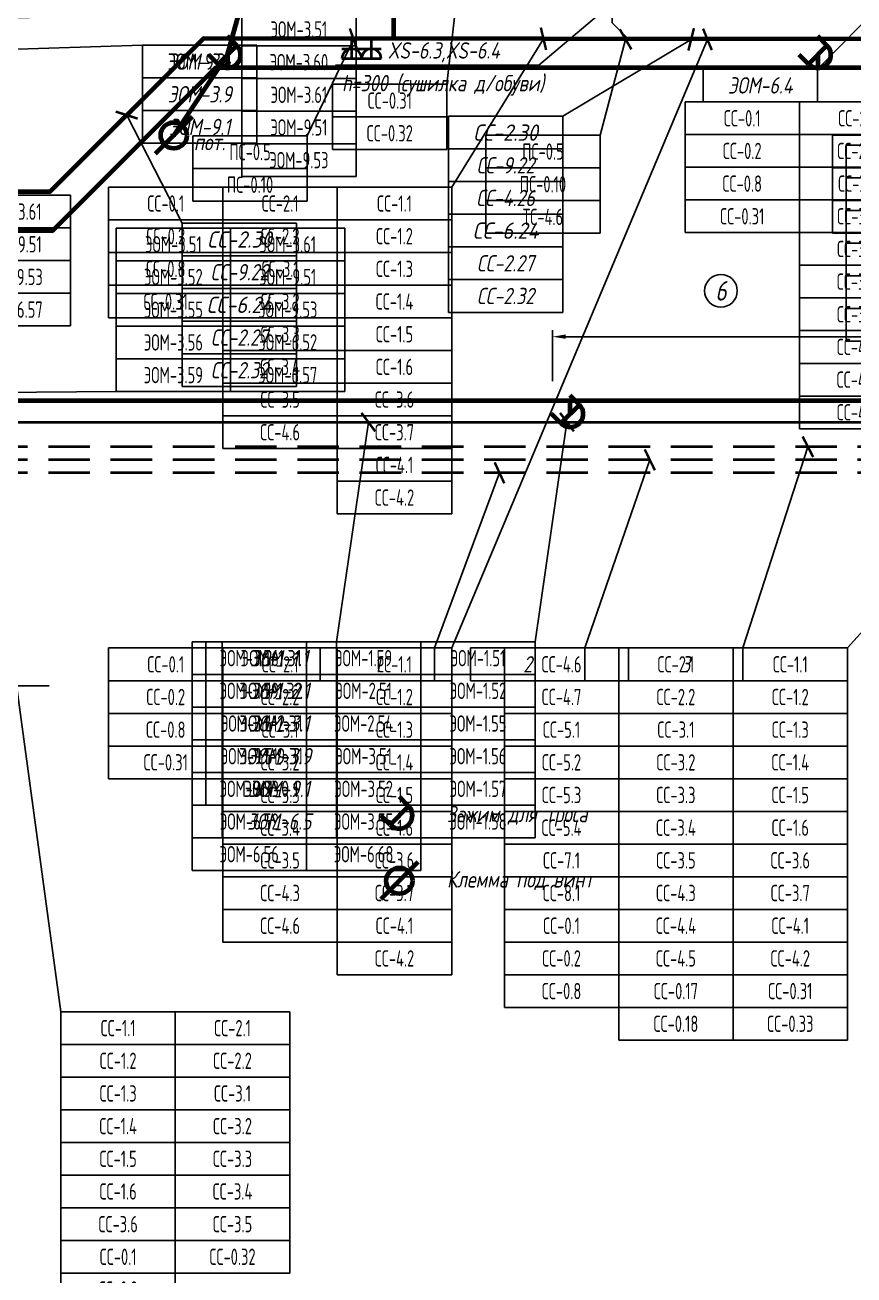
# Model space of a CAD drawing. Header units: millimetres. Extents: x -14566 to 16488, y -7315 to 17206.
# Drawn here: x 8930 to 11466, y 6255 to 10080 of the extents above; entities that cross this region are included whole.
import ezdxf
from ezdxf.enums import TextEntityAlignment as Align

# ---------------------------------------------------------------- set-up
doc = ezdxf.new("R2010")
doc.units = ezdxf.units.MM
doc.linetypes.add('DASHED', pattern=[19.05, 12.7, -6.35])
for name, color, linetype in [('01 Экспликация', 7, 'Continuous'), ('02 Розетки', 7, 'Continuous'), ('03 Стационарное ЭО', 7, 'Continuous'), ('04 Освещение', 7, 'Continuous'), ('05 Слаботочка', 7, 'Continuous'), ('06 Авт-ка климата', 7, 'Continuous'), ('08 Пож. и техн. сигн.', 7, 'Continuous'), ('09 ДСУП', 7, 'Continuous'), ('12 Трассы и коробки 220', 7, 'Continuous'), ('13 Трассы и коробки слаботочки', 7, 'Continuous'), ('14 Лотки', 7, 'Continuous')]:
    doc.layers.add(name, color=color, linetype=linetype)
doc.styles.add('GOST typeA', font='')
doc.styles.get("Standard").update_dxf_attribs({"font": 'arial.ttf'})
doc.styles.add('ГОСТ-ISOCPEUR', font='isocpeui.ttf', dxfattribs={"width": 0.8})
doc.styles.get('GOST typeA').set_extended_font_data('GOST type A')
doc.linetypes.add('220V_LINE', pattern='A,0.2,-0.05,["~220V",Standard,S=0.1,R=0,X=0,Y=-0.05],-0.4,0.1', length=0.75)
doc.dimstyles.new('ISO-25', dxfattribs={"dimtxt": 2.5, "dimasz": 2.5, "dimexe": 1.25, "dimexo": 0.625, "dimtad": 1, "dimtxsty": 'Standard', "dimcen": 2.5, "dimadec": 0, "dimazin": 0, "dimtfac": 1, "dimtmove": 0, "dimatfit": 3, "dimfxl": 1, "dimarcsym": 0})

# ---------------------------------------------------------------- blocks, each defined once
blk = doc.blocks.new('розетка скрытая трехполюсная')
at = {"color": 0, "lineweight": -2}
for p, q in [((0, 0), (0, 3)), ((-1.5, 1.5), (1.5, 1.5)), ((-1.5, 0), (1.5, 0))]:
    blk.add_line(p, q, dxfattribs=at)
blk.add_arc((0, 0), 1.5, 0, 180, dxfattribs=at)
blk = doc.blocks.new('*T113')
at = {"layer": '02 Розетки', "color": 0, "lineweight": -2}
for p, q in [((0, 0), (350, 0)), ((0, 0), (0, -600)), ((350, 0), (350, -600)), ((0, -100), (350, -100)), ((0, -200), (350, -200)), ((0, -300), (350, -300)), ((0, -400), (350, -400)), ((0, -500), (350, -500)), ((0, -600), (350, -600))]:
    blk.add_line(p, q, dxfattribs=at)
at = {"layer": '02 Розетки', "color": 0, "char_height": 50, "width": 330, "attachment_point": 5, "style": 'ГОСТ-ISOCPEUR'}
for s, insert in [('{ЭОМ-1.1}', (175, -50)), ('ЭОМ-2.1', (175, -150)), ('{ЭОМ-3.1}', (175, -250)), ('{ЭОМ-3.9}', (175, -350)), ('{ЭОМ-9.1}', (175, -450)), ('{ЭОМ-6.5}', (175, -550))]:
    blk.add_mtext(s, dxfattribs=dict(at, insert=insert))
blk = doc.blocks.new('*T122')
at = {"layer": '02 Розетки', "color": 0, "lineweight": -2}
for p, q in [((0, 0), (350, 0)), ((0, 0), (0, -300)), ((350, 0), (350, -300)), ((0, -100), (350, -100)), ((0, -200), (350, -200)), ((0, -300), (350, -300))]:
    blk.add_line(p, q, dxfattribs=at)
at = {"layer": '02 Розетки', "color": 0, "char_height": 50, "width": 330, "attachment_point": 5, "style": 'ГОСТ-ISOCPEUR'}
for s, insert in [('{ЭОМ-3.4}', (175, -50)), ('{ЭОМ-3.9}', (175, -150)), ('{ЭОМ-9.1}', (175, -250))]:
    blk.add_mtext(s, dxfattribs=dict(at, insert=insert))
blk = doc.blocks.new('*T130')
at = {"layer": '02 Розетки', "color": 0, "lineweight": -2}
for p, q in [((0, 0), (350, 0)), ((0, 0), (0, -100)), ((350, 0), (350, -100)), ((0, -100), (350, -100))]:
    blk.add_line(p, q, dxfattribs=at)
at = {"layer": '02 Розетки', "color": 0, "insert": (175, -50), "char_height": 50, "width": 330, "attachment_point": 5, "style": 'ГОСТ-ISOCPEUR'}
blk.add_mtext('{ЭОМ-6.4}', dxfattribs=at)
blk = doc.blocks.new('*T166')
at = {"layer": '03 Стационарное ЭО', "color": 0, "lineweight": -2}
for p, q in [((0, 0), (350, 0)), ((0, 0), (0, -100)), ((350, 0), (350, -100)), ((0, -100), (350, -100))]:
    blk.add_line(p, q, dxfattribs=at)
at = {"layer": '03 Стационарное ЭО', "color": 0, "insert": (175, -50), "char_height": 50, "width": 330, "attachment_point": 5, "style": 'GOST typeA'}
blk.add_mtext('{\\W0.9;ЭОМ-9.31}', dxfattribs=at)
blk = doc.blocks.new('*T176')
at = {"layer": '03 Стационарное ЭО', "color": 0, "lineweight": -2}
for p, q in [((0, 0), (400, 0)), ((0, 0), (0, -500)), ((400, 0), (400, -500)), ((0, -100), (400, -100)), ((0, -200), (400, -200)), ((0, -300), (400, -300)), ((0, -400), (400, -400)), ((0, -500), (400, -500))]:
    blk.add_line(p, q, dxfattribs=at)
at = {"layer": '03 Стационарное ЭО', "color": 0, "char_height": 50, "width": 380, "attachment_point": 5, "style": 'GOST typeA'}
for s, insert in [('{\\W0.9;ЭОМ-1.31}', (200, -50)), ('{\\W0.9;ЭОМ-1.32}', (200, -150)), ('{\\W0.9;ЭОМ-2.31}', (200, -250)), ('{\\W0.9;ЭОМ-9.31}', (200, -350)), ('{\\W0.9;ЭОМ-0.1}', (200, -450))]:
    blk.add_mtext(s, dxfattribs=dict(at, insert=insert))
blk = doc.blocks.new('*T181')
at = {"layer": '04 Освещение', "color": 0, "lineweight": -2}
for p, q in [((0, 0), (350, 0)), ((0, 0), (0, -600)), ((350, 0), (350, -600)), ((0, -100), (350, -100)), ((0, -200), (350, -200)), ((0, -300), (350, -300)), ((0, -400), (350, -400)), ((0, -500), (350, -500)), ((0, -600), (350, -600))]:
    blk.add_line(p, q, dxfattribs=at)
at = {"layer": '04 Освещение', "color": 0, "char_height": 50, "width": 330, "attachment_point": 5, "style": 'GOST typeA'}
for s, insert in [('{\\W0.8;ЭОМ-1.51}', (175, -50)), ('{\\W0.8;ЭОМ-1.52}', (175, -150)), ('{\\W0.8;ЭОМ-1.55}', (175, -250)), ('{\\W0.8;ЭОМ-1.56}', (175, -350)), ('{\\W0.8;ЭОМ-1.57}', (175, -450)), ('{\\W0.8;ЭОМ-1.58}', (175, -550))]:
    blk.add_mtext(s, dxfattribs=dict(at, insert=insert))
blk = doc.blocks.new('*T190')
at = {"layer": '04 Освещение', "color": 0, "lineweight": -2}
for p, q in [((0, 0), (350, 0)), ((0, 0), (0, -500)), ((350, 0), (350, -500)), ((0, -100), (350, -100)), ((0, -200), (350, -200)), ((0, -300), (350, -300)), ((0, -400), (350, -400)), ((0, -500), (350, -500))]:
    blk.add_line(p, q, dxfattribs=at)
at = {"layer": '04 Освещение', "color": 0, "char_height": 50, "width": 330, "attachment_point": 5, "style": 'GOST typeA'}
for s, insert in [('{\\W0.8;ЭОМ-3.51}', (175, -50)), ('{\\W0.8;ЭОМ-3.60}', (175, -150)), ('{\\W0.8;ЭОМ-3.61}', (175, -250)), ('{\\W0.8;ЭОМ-9.51}', (175, -350)), ('{\\W0.8;ЭОМ-9.53}', (175, -450))]:
    blk.add_mtext(s, dxfattribs=dict(at, insert=insert))
blk = doc.blocks.new('*T218')
at = {"layer": '04 Освещение', "color": 0, "lineweight": -2}
for p, q in [((0, 0), (350, 0)), ((0, 0), (0, -700)), ((350, 0), (350, -700)), ((0, -100), (350, -100)), ((0, -200), (350, -200)), ((0, -300), (350, -300)), ((0, -400), (350, -400)), ((0, -500), (350, -500)), ((0, -600), (350, -600)), ((0, -700), (350, -700))]:
    blk.add_line(p, q, dxfattribs=at)
at = {"layer": '04 Освещение', "color": 0, "char_height": 50, "width": 330, "attachment_point": 5, "style": 'GOST typeA'}
for s, insert in [('{\\W0.8;ЭОМ-1.59}', (175, -50)), ('{\\W0.8;ЭОМ-2.51}', (175, -150)), ('{\\W0.8;ЭОМ-2.54}', (175, -250)), ('{\\W0.8;ЭОМ-3.51}', (175, -350)), ('{\\W0.8;ЭОМ-3.52}', (175, -450)), ('{\\W0.8;ЭОМ-3.55}', (175, -550)), ('{\\W0.8;ЭОМ-6.68}', (175, -650))]:
    blk.add_mtext(s, dxfattribs=dict(at, insert=insert))
blk = doc.blocks.new('*T220')
at = {"layer": '04 Освещение', "color": 0, "lineweight": -2}
for p, q in [((0, 0), (350, 0)), ((0, 0), (0, -500)), ((350, 0), (350, -500)), ((0, -100), (350, -100)), ((0, -200), (350, -200)), ((0, -300), (350, -300)), ((0, -400), (350, -400)), ((0, -500), (350, -500))]:
    blk.add_line(p, q, dxfattribs=at)
at = {"layer": '04 Освещение', "color": 0, "char_height": 50, "width": 330, "attachment_point": 5, "style": 'GOST typeA'}
for s, insert in [('{\\W0.8;ЭОМ-3.51}', (175, -50)), ('{\\W0.8;ЭОМ-3.52}', (175, -150)), ('{\\W0.8;ЭОМ-3.55}', (175, -250)), ('{\\W0.8;ЭОМ-3.56}', (175, -350)), ('{\\W0.8;ЭОМ-3.59}', (175, -450))]:
    blk.add_mtext(s, dxfattribs=dict(at, insert=insert))
blk = doc.blocks.new('*T226')
at = {"layer": '04 Освещение', "color": 0, "lineweight": -2}
for p, q in [((0, 0), (350, 0)), ((0, 0), (0, -700)), ((350, 0), (350, -700)), ((0, -100), (350, -100)), ((0, -200), (350, -200)), ((0, -300), (350, -300)), ((0, -400), (350, -400)), ((0, -500), (350, -500)), ((0, -600), (350, -600)), ((0, -700), (350, -700))]:
    blk.add_line(p, q, dxfattribs=at)
at = {"layer": '04 Освещение', "color": 0, "char_height": 50, "width": 330, "attachment_point": 5, "style": 'GOST typeA'}
for s, insert in [('{\\W0.8;ЭОМ-3.56}', (175, -50)), ('{\\W0.8;ЭОМ-3.59}', (175, -150)), ('{\\W0.8;ЭОМ-3.61}', (175, -250)), ('{\\W0.8;ЭОМ-9.51}', (175, -350)), ('{\\W0.8;ЭОМ-9.53}', (175, -450)), ('{\\W0.8;ЭОМ-6.52}', (175, -550)), ('{\\W0.8;ЭОМ-6.56}', (175, -650))]:
    blk.add_mtext(s, dxfattribs=dict(at, insert=insert))
blk = doc.blocks.new('*T241')
at = {"layer": '04 Освещение', "color": 0, "lineweight": -2}
for p, q in [((0, 0), (350, 0)), ((0, 0), (0, -400)), ((350, 0), (350, -400)), ((0, -100), (350, -100)), ((0, -200), (350, -200)), ((0, -300), (350, -300)), ((0, -400), (350, -400))]:
    blk.add_line(p, q, dxfattribs=at)
at = {"layer": '04 Освещение', "color": 0, "char_height": 50, "width": 330, "attachment_point": 5, "style": 'GOST typeA'}
for s, insert in [('{\\W0.8;ЭОМ-3.61}', (175, -50)), ('{\\W0.8;ЭОМ-9.51}', (175, -150)), ('{\\W0.8;ЭОМ-9.53}', (175, -250)), ('{\\W0.8;ЭОМ-6.57}', (175, -350))]:
    blk.add_mtext(s, dxfattribs=dict(at, insert=insert))
blk = doc.blocks.new('*T242')
at = {"layer": '04 Освещение', "color": 0, "lineweight": -2}
for p, q in [((0, 0), (350, 0)), ((0, 0), (0, -500)), ((350, 0), (350, -500)), ((0, -100), (350, -100)), ((0, -200), (350, -200)), ((0, -300), (350, -300)), ((0, -400), (350, -400)), ((0, -500), (350, -500))]:
    blk.add_line(p, q, dxfattribs=at)
at = {"layer": '04 Освещение', "color": 0, "char_height": 50, "width": 330, "attachment_point": 5, "style": 'GOST typeA'}
for s, insert in [('{\\W0.8;ЭОМ-3.61}', (175, -50)), ('{\\W0.8;ЭОМ-9.51}', (175, -150)), ('{\\W0.8;ЭОМ-9.53}', (175, -250)), ('{\\W0.8;ЭОМ-6.52}', (175, -350)), ('{\\W0.8;ЭОМ-6.57}', (175, -450))]:
    blk.add_mtext(s, dxfattribs=dict(at, insert=insert))
blk = doc.blocks.new('*T266')
at = {"layer": '06 Авт-ка климата', "color": 0, "lineweight": -2}
for p, q in [((0, 0), (700, 0)), ((0, 0), (0, -600)), ((350, 0), (350, -600)), ((700, 0), (700, -600)), ((0, -100), (700, -100)), ((0, -200), (700, -200)), ((0, -300), (700, -300)), ((0, -400), (700, -400)), ((0, -500), (700, -500)), ((0, -600), (700, -600))]:
    blk.add_line(p, q, dxfattribs=at)
at = {"layer": '06 Авт-ка климата', "color": 0, "char_height": 50, "width": 330, "attachment_point": 5, "style": 'ГОСТ-ISOCPEUR'}
for s, insert in [('{СС-7.22}', (175, -50)), ('{\\W0.9;СС-2.30}', (525, -50)), ('{СС-7.23}', (175, -150)), ('{СС-9.22}', (525, -150)), ('{\\W0.9;СС-6.24}', (175, -250)), ('{СС-8.21}', (525, -250)), ('{СС-2.27}', (175, -350)), ('{СС-8.22}', (525, -350)), ('{СС-2.32}', (175, -450)), ('{СС-8.23}', (525, -450)), ('{СС-7.21}', (525, -550))]:
    blk.add_mtext(s, dxfattribs=dict(at, insert=insert))
blk = doc.blocks.new('*T267')
at = {"layer": '06 Авт-ка климата', "color": 0, "lineweight": -2}
for p, q in [((0, 0), (350, 0)), ((0, 0), (0, -600)), ((350, 0), (350, -600)), ((0, -100), (350, -100)), ((0, -200), (350, -200)), ((0, -300), (350, -300)), ((0, -400), (350, -400)), ((0, -500), (350, -500)), ((0, -600), (350, -600))]:
    blk.add_line(p, q, dxfattribs=at)
at = {"layer": '06 Авт-ка климата', "color": 0, "char_height": 50, "width": 330, "attachment_point": 5, "style": 'ГОСТ-ISOCPEUR'}
for s, insert in [('{\\W0.9;СС-2.30}', (175, -50)), ('{СС-9.22}', (175, -150)), ('{СС-4.26}', (175, -250)), ('{\\W0.9;СС-6.24}', (175, -350)), ('{СС-2.27}', (175, -450)), ('{СС-2.32}', (175, -550))]:
    blk.add_mtext(s, dxfattribs=dict(at, insert=insert))
blk = doc.blocks.new('*T268')
at = {"layer": '06 Авт-ка климата', "color": 0, "lineweight": -2}
for p, q in [((0, 0), (350, 0)), ((0, 0), (0, -500)), ((350, 0), (350, -500)), ((0, -100), (350, -100)), ((0, -200), (350, -200)), ((0, -300), (350, -300)), ((0, -400), (350, -400)), ((0, -500), (350, -500))]:
    blk.add_line(p, q, dxfattribs=at)
at = {"layer": '06 Авт-ка климата', "color": 0, "char_height": 50, "width": 330, "attachment_point": 5, "style": 'ГОСТ-ISOCPEUR'}
for s, insert in [('{\\W0.9;СС-2.30}', (175, -50)), ('{СС-9.22}', (175, -150)), ('{\\W0.9;СС-6.24}', (175, -250)), ('{СС-2.27}', (175, -350)), ('{СС-2.32}', (175, -450))]:
    blk.add_mtext(s, dxfattribs=dict(at, insert=insert))
blk = doc.blocks.new('*T318')
at = {"layer": '05 Слаботочка', "color": 0, "lineweight": -2}
for p, q in [((0, 0), (350, 0)), ((0, 0), (0, -1200)), ((350, 0), (350, -1200)), ((0, -100), (350, -100)), ((0, -200), (350, -200)), ((0, -300), (350, -300)), ((0, -400), (350, -400)), ((0, -500), (350, -500)), ((0, -600), (350, -600)), ((0, -700), (350, -700)), ((0, -800), (350, -800)), ((0, -900), (350, -900)), ((0, -1000), (350, -1000)), ((0, -1100), (350, -1100)), ((0, -1200), (350, -1200))]:
    blk.add_line(p, q, dxfattribs=at)
at = {"layer": '05 Слаботочка', "color": 0, "char_height": 50, "width": 330, "attachment_point": 5, "style": 'GOST typeA'}
for s, insert in [('{\\W0.8;СС-1.1}', (175, -50)), ('{\\W0.8;СС-1.2}', (175, -150)), ('{\\W0.8;СС-1.3}', (175, -250)), ('{\\W0.8;СС-1.4}', (175, -350)), ('{\\W0.8;СС-1.5}', (175, -450)), ('{\\W0.8;СС-1.6}', (175, -550)), ('{\\W0.8;СС-3.6}', (175, -650)), ('{\\W0.8;СС-3.7}', (175, -750)), ('{\\W0.8;СС-4.1}', (175, -850)), ('{\\W0.8;СС-4.2}', (175, -950)), ('{\\W0.8;СС-0.31}', (175, -1050)), ('{\\W0.8;СС-0.33}', (175, -1150))]:
    blk.add_mtext(s, dxfattribs=dict(at, insert=insert))
blk = doc.blocks.new('*T319')
at = {"layer": '05 Слаботочка', "color": 0, "lineweight": -2}
for p, q in [((0, 0), (350, 0)), ((0, 0), (0, -1000)), ((350, 0), (350, -1000)), ((0, -100), (350, -100)), ((0, -200), (350, -200)), ((0, -300), (350, -300)), ((0, -400), (350, -400)), ((0, -500), (350, -500)), ((0, -600), (350, -600)), ((0, -700), (350, -700)), ((0, -800), (350, -800)), ((0, -900), (350, -900)), ((0, -1000), (350, -1000))]:
    blk.add_line(p, q, dxfattribs=at)
at = {"layer": '05 Слаботочка', "color": 0, "char_height": 50, "width": 330, "attachment_point": 5, "style": 'GOST typeA'}
for s, insert in [('{\\W0.8;СС-1.1}', (175, -50)), ('{\\W0.8;СС-1.2}', (175, -150)), ('{\\W0.8;СС-1.3}', (175, -250)), ('{\\W0.8;СС-1.4}', (175, -350)), ('{\\W0.8;СС-1.5}', (175, -450)), ('{\\W0.8;СС-1.6}', (175, -550)), ('{\\W0.8;СС-3.6}', (175, -650)), ('{\\W0.8;СС-3.7}', (175, -750)), ('{\\W0.8;СС-4.1}', (175, -850)), ('{\\W0.8;СС-4.2}', (175, -950))]:
    blk.add_mtext(s, dxfattribs=dict(at, insert=insert))
blk = doc.blocks.new('*T320')
at = {"layer": '05 Слаботочка', "color": 0, "lineweight": -2}
for p, q in [((0, 0), (350, 0)), ((0, 0), (0, -1000)), ((350, 0), (350, -1000)), ((0, -100), (350, -100)), ((0, -200), (350, -200)), ((0, -300), (350, -300)), ((0, -400), (350, -400)), ((0, -500), (350, -500)), ((0, -600), (350, -600)), ((0, -700), (350, -700)), ((0, -800), (350, -800)), ((0, -900), (350, -900)), ((0, -1000), (350, -1000))]:
    blk.add_line(p, q, dxfattribs=at)
at = {"layer": '05 Слаботочка', "color": 0, "char_height": 50, "width": 330, "attachment_point": 5, "style": 'GOST typeA'}
for s, insert in [('{\\W0.8;СС-1.1}', (175, -50)), ('{\\W0.8;СС-1.2}', (175, -150)), ('{\\W0.8;СС-1.3}', (175, -250)), ('{\\W0.8;СС-1.4}', (175, -350)), ('{\\W0.8;СС-1.5}', (175, -450)), ('{\\W0.8;СС-1.6}', (175, -550)), ('{\\W0.8;СС-3.6}', (175, -650)), ('{\\W0.8;СС-0.1}', (175, -750)), ('{\\W0.8;СС-0.2}', (175, -850)), ('{\\W0.8;СС-0.8}', (175, -950))]:
    blk.add_mtext(s, dxfattribs=dict(at, insert=insert))
blk = doc.blocks.new('*T333')
at = {"layer": '05 Слаботочка', "color": 0, "lineweight": -2}
for p, q in [((0, 0), (350, 0)), ((0, 0), (0, -800)), ((350, 0), (350, -800)), ((0, -100), (350, -100)), ((0, -200), (350, -200)), ((0, -300), (350, -300)), ((0, -400), (350, -400)), ((0, -500), (350, -500)), ((0, -600), (350, -600)), ((0, -700), (350, -700)), ((0, -800), (350, -800))]:
    blk.add_line(p, q, dxfattribs=at)
at = {"layer": '05 Слаботочка', "color": 0, "char_height": 50, "width": 330, "attachment_point": 5, "style": 'GOST typeA'}
for s, insert in [('{\\W0.8;СС-2.1}', (175, -50)), ('{\\W0.8;СС-2.2}', (175, -150)), ('{\\W0.8;СС-3.1}', (175, -250)), ('{\\W0.8;СС-3.2}', (175, -350)), ('{\\W0.8;СС-3.3}', (175, -450)), ('{\\W0.8;СС-3.4}', (175, -550)), ('{\\W0.8;СС-3.5}', (175, -650)), ('{\\W0.8;СС-0.32}', (175, -750))]:
    blk.add_mtext(s, dxfattribs=dict(at, insert=insert))
blk = doc.blocks.new('*T334')
at = {"layer": '05 Слаботочка', "color": 0, "lineweight": -2}
for p, q in [((0, 0), (350, 0)), ((0, 0), (0, -900)), ((350, 0), (350, -900)), ((0, -100), (350, -100)), ((0, -200), (350, -200)), ((0, -300), (350, -300)), ((0, -400), (350, -400)), ((0, -500), (350, -500)), ((0, -600), (350, -600)), ((0, -700), (350, -700)), ((0, -800), (350, -800)), ((0, -900), (350, -900))]:
    blk.add_line(p, q, dxfattribs=at)
at = {"layer": '05 Слаботочка', "color": 0, "char_height": 50, "width": 330, "attachment_point": 5, "style": 'GOST typeA'}
for s, insert in [('{\\W0.8;СС-2.1}', (175, -50)), ('{\\W0.8;СС-2.2}', (175, -150)), ('{\\W0.8;СС-3.1}', (175, -250)), ('{\\W0.8;СС-3.2}', (175, -350)), ('{\\W0.8;СС-3.3}', (175, -450)), ('{\\W0.8;СС-3.4}', (175, -550)), ('{\\W0.8;СС-3.5}', (175, -650)), ('{\\W0.8;СС-4.3}', (175, -750)), ('{\\W0.8;СС-4.6}', (175, -850))]:
    blk.add_mtext(s, dxfattribs=dict(at, insert=insert))
blk = doc.blocks.new('*T335')
at = {"layer": '05 Слаботочка', "color": 0, "lineweight": -2}
for p, q in [((0, 0), (350, 0)), ((0, 0), (0, -1200)), ((350, 0), (350, -1200)), ((0, -100), (350, -100)), ((0, -200), (350, -200)), ((0, -300), (350, -300)), ((0, -400), (350, -400)), ((0, -500), (350, -500)), ((0, -600), (350, -600)), ((0, -700), (350, -700)), ((0, -800), (350, -800)), ((0, -900), (350, -900)), ((0, -1000), (350, -1000)), ((0, -1100), (350, -1100)), ((0, -1200), (350, -1200))]:
    blk.add_line(p, q, dxfattribs=at)
at = {"layer": '05 Слаботочка', "color": 0, "char_height": 50, "width": 330, "attachment_point": 5, "style": 'GOST typeA'}
for s, insert in [('{\\W0.8;СС-2.1}', (175, -50)), ('{\\W0.8;СС-2.2}', (175, -150)), ('{\\W0.8;СС-3.1}', (175, -250)), ('{\\W0.8;СС-3.2}', (175, -350)), ('{\\W0.8;СС-3.3}', (175, -450)), ('{\\W0.8;СС-3.4}', (175, -550)), ('{\\W0.8;СС-3.5}', (175, -650)), ('{\\W0.8;СС-4.3}', (175, -750)), ('{\\W0.8;СС-4.4}', (175, -850)), ('{\\W0.8;СС-4.5}', (175, -950)), ('{\\W0.8;СС-0.17}', (175, -1050)), ('{\\W0.8;СС-0.18}', (175, -1150))]:
    blk.add_mtext(s, dxfattribs=dict(at, insert=insert))
blk = doc.blocks.new('*T361')
at = {"layer": '05 Слаботочка', "color": 0, "lineweight": -2}
for p, q in [((0, 0), (350, 0)), ((0, 0), (0, -1100)), ((350, 0), (350, -1100)), ((0, -100), (350, -100)), ((0, -200), (350, -200)), ((0, -300), (350, -300)), ((0, -400), (350, -400)), ((0, -500), (350, -500)), ((0, -600), (350, -600)), ((0, -700), (350, -700)), ((0, -800), (350, -800)), ((0, -900), (350, -900)), ((0, -1000), (350, -1000)), ((0, -1100), (350, -1100))]:
    blk.add_line(p, q, dxfattribs=at)
at = {"layer": '05 Слаботочка', "color": 0, "char_height": 50, "width": 330, "attachment_point": 5, "style": 'GOST typeA'}
for s, insert in [('{\\W0.8;СС-4.6}', (175, -50)), ('{\\W0.8;СС-4.7}', (175, -150)), ('{\\W0.8;СС-5.1}', (175, -250)), ('{\\W0.8;СС-5.2}', (175, -350)), ('{\\W0.8;СС-5.3}', (175, -450)), ('{\\W0.8;СС-5.4}', (175, -550)), ('{\\W0.8;СС-7.1}', (175, -650)), ('{\\W0.8;СС-8.1}', (175, -750)), ('{\\W0.8;СС-0.1}', (175, -850)), ('{\\W0.8;СС-0.2}', (175, -950)), ('{\\W0.8;СС-0.8}', (175, -1050))]:
    blk.add_mtext(s, dxfattribs=dict(at, insert=insert))
blk = doc.blocks.new('*T369')
at = {"layer": '05 Слаботочка', "color": 0, "lineweight": -2}
for p, q in [((0, 0), (350, 0)), ((0, 0), (0, -400)), ((350, 0), (350, -400)), ((0, -100), (350, -100)), ((0, -200), (350, -200)), ((0, -300), (350, -300)), ((0, -400), (350, -400))]:
    blk.add_line(p, q, dxfattribs=at)
at = {"layer": '05 Слаботочка', "color": 0, "char_height": 50, "width": 330, "attachment_point": 5, "style": 'GOST typeA'}
for s, insert in [('{\\W0.8;СС-0.1}', (175, -50)), ('{\\W0.8;СС-0.2}', (175, -150)), ('{\\W0.8;СС-0.8}', (175, -250)), ('{\\W0.8;СС-0.31}', (175, -350))]:
    blk.add_mtext(s, dxfattribs=dict(at, insert=insert))
blk = doc.blocks.new('*T382')
at = {"layer": '05 Слаботочка', "color": 0, "lineweight": -2}
for p, q in [((0, 0), (350, 0)), ((0, 0), (0, -200)), ((350, 0), (350, -200)), ((0, -100), (350, -100)), ((0, -200), (350, -200))]:
    blk.add_line(p, q, dxfattribs=at)
at = {"layer": '05 Слаботочка', "color": 0, "char_height": 50, "width": 330, "attachment_point": 5, "style": 'GOST typeA'}
for s, insert in [('{\\W0.8;СС-0.31}', (175, -50)), ('{\\W0.8;СС-0.32}', (175, -150))]:
    blk.add_mtext(s, dxfattribs=dict(at, insert=insert))
blk = doc.blocks.new('*T424')
at = {"layer": '08 Пож. и техн. сигн.', "color": 0, "lineweight": -2}
for p, q in [((0, 0), (350, 0)), ((0, 0), (0, -300)), ((350, 0), (350, -300)), ((0, -100), (350, -100)), ((0, -200), (350, -200)), ((0, -300), (350, -300))]:
    blk.add_line(p, q, dxfattribs=at)
at = {"layer": '08 Пож. и техн. сигн.', "color": 0, "char_height": 50, "width": 330, "attachment_point": 5, "style": 'GOST typeA'}
for s, insert in [('{\\W0.8;ПС-0.4}', (175, -50)), ('{\\W0.8;ПС-0.10}', (175, -150)), ('{\\W0.8;ТС-4.6}', (175, -250))]:
    blk.add_mtext(s, dxfattribs=dict(at, insert=insert))
blk = doc.blocks.new('*T426')
at = {"layer": '08 Пож. и техн. сигн.', "color": 0, "lineweight": -2}
for p, q in [((0, 0), (350, 0)), ((0, 0), (0, -200)), ((350, 0), (350, -200)), ((0, -100), (350, -100)), ((0, -200), (350, -200))]:
    blk.add_line(p, q, dxfattribs=at)
at = {"layer": '08 Пож. и техн. сигн.', "color": 0, "char_height": 50, "width": 330, "attachment_point": 5, "style": 'GOST typeA'}
for s, insert in [('{\\W0.8;ПС-0.5}', (175, -50)), ('{\\W0.8;ПС-0.10}', (175, -150))]:
    blk.add_mtext(s, dxfattribs=dict(at, insert=insert))
blk = doc.blocks.new('*T437')
at = {"layer": '08 Пож. и техн. сигн.', "color": 0, "lineweight": -2}
for p, q in [((0, 0), (350, 0)), ((0, 0), (0, -300)), ((350, 0), (350, -300)), ((0, -100), (350, -100)), ((0, -200), (350, -200)), ((0, -300), (350, -300))]:
    blk.add_line(p, q, dxfattribs=at)
at = {"layer": '08 Пож. и техн. сигн.', "color": 0, "char_height": 50, "width": 330, "attachment_point": 5, "style": 'GOST typeA'}
for s, insert in [('{\\W0.8;ПС-0.5}', (175, -50)), ('{\\W0.8;ПС-0.10}', (175, -150)), ('{\\W0.8;ТС-4.6}', (175, -250))]:
    blk.add_mtext(s, dxfattribs=dict(at, insert=insert))
blk = doc.blocks.new('*D469')
at = {"layer": '14 Лотки', "color": 0, "lineweight": -2}
for p, q in [((10543.7, 8990.1), (10543.7, 9146.6)), ((14001.2, 8776.6), (14001.2, 9146.6)), ((10583.7, 9126.6), (13961.2, 9126.6))]:
    blk.add_line(p, q, dxfattribs=at)
at = {"layer": '14 Лотки', "color": 0}
for points in [[(10583.7, 9133.3), (10583.7, 9120), (10543.7, 9126.6)], [(13961.2, 9120), (13961.2, 9133.3), (14001.2, 9126.6)]]:
    blk.add_solid(points, dxfattribs=at)
at = {"layer": 'Defpoints', "color": 0, "transparency": 16777216}
for p in [(14001.2, 9126.6), (10543.7, 8990.1), (14001.2, 8776.6)]:
    blk.add_point(p, dxfattribs=at)
at = {"layer": '14 Лотки', "color": 0, "insert": (12272.5, 9191.6), "char_height": 50, "attachment_point": 5}
blk.add_mtext('3458', dxfattribs=at)
blk = doc.blocks.new('*T534')
at = {"layer": '05 Слаботочка', "color": 0, "lineweight": -2}
for p, q in [((0, 0), (350, 0)), ((0, 0), (0, -1000)), ((350, 0), (350, -1000)), ((0, -100), (350, -100)), ((0, -200), (350, -200)), ((0, -300), (350, -300)), ((0, -400), (350, -400)), ((0, -500), (350, -500)), ((0, -600), (350, -600)), ((0, -700), (350, -700)), ((0, -800), (350, -800)), ((0, -900), (350, -900)), ((0, -1000), (350, -1000))]:
    blk.add_line(p, q, dxfattribs=at)
at = {"layer": '05 Слаботочка', "color": 0, "char_height": 50, "width": 330, "attachment_point": 5, "style": 'GOST typeA'}
for s, insert in [('{\\W0.8;СС-2.1}', (175, -50)), ('{\\W0.8;СС-2.2}', (175, -150)), ('{\\W0.8;СС-3.1}', (175, -250)), ('{\\W0.8;СС-3.2}', (175, -350)), ('{\\W0.8;СС-3.3}', (175, -450)), ('{\\W0.8;СС-3.4}', (175, -550)), ('{\\W0.8;СС-3.5}', (175, -650)), ('{\\W0.8;СС-4.3}', (175, -750)), ('{\\W0.8;СС-4.6}', (175, -850)), ('{\\W0.8;СС-4.7}', (175, -950))]:
    blk.add_mtext(s, dxfattribs=dict(at, insert=insert))
blk = doc.blocks.new('*T535')
at = {"layer": '05 Слаботочка', "color": 0, "lineweight": -2}
for p, q in [((0, 0), (350, 0)), ((0, 0), (0, -400)), ((350, 0), (350, -400)), ((0, -100), (350, -100)), ((0, -200), (350, -200)), ((0, -300), (350, -300)), ((0, -400), (350, -400))]:
    blk.add_line(p, q, dxfattribs=at)
at = {"layer": '05 Слаботочка', "color": 0, "char_height": 50, "width": 330, "attachment_point": 5, "style": 'GOST typeA'}
for s, insert in [('{\\W0.8;СС-0.1}', (175, -50)), ('{\\W0.8;СС-0.2}', (175, -150)), ('{\\W0.8;СС-0.8}', (175, -250)), ('{\\W0.8;СС-0.31}', (175, -350))]:
    blk.add_mtext(s, dxfattribs=dict(at, insert=insert))
blk = doc.blocks.new('*T536')
at = {"layer": '05 Слаботочка', "color": 0, "lineweight": -2}
for p, q in [((0, 0), (350, 0)), ((0, 0), (0, -1000)), ((350, 0), (350, -1000)), ((0, -100), (350, -100)), ((0, -200), (350, -200)), ((0, -300), (350, -300)), ((0, -400), (350, -400)), ((0, -500), (350, -500)), ((0, -600), (350, -600)), ((0, -700), (350, -700)), ((0, -800), (350, -800)), ((0, -900), (350, -900)), ((0, -1000), (350, -1000))]:
    blk.add_line(p, q, dxfattribs=at)
at = {"layer": '05 Слаботочка', "color": 0, "char_height": 50, "width": 330, "attachment_point": 5, "style": 'GOST typeA'}
for s, insert in [('{\\W0.8;СС-1.1}', (175, -50)), ('{\\W0.8;СС-1.2}', (175, -150)), ('{\\W0.8;СС-1.3}', (175, -250)), ('{\\W0.8;СС-1.4}', (175, -350)), ('{\\W0.8;СС-1.5}', (175, -450)), ('{\\W0.8;СС-1.6}', (175, -550)), ('{\\W0.8;СС-3.6}', (175, -650)), ('{\\W0.8;СС-3.7}', (175, -750)), ('{\\W0.8;СС-4.1}', (175, -850)), ('{\\W0.8;СС-4.2}', (175, -950))]:
    blk.add_mtext(s, dxfattribs=dict(at, insert=insert))
blk = doc.blocks.new('*T537')
at = {"layer": '05 Слаботочка', "color": 0, "lineweight": -2}
for p, q in [((0, 0), (350, 0)), ((0, 0), (0, -800)), ((350, 0), (350, -800)), ((0, -100), (350, -100)), ((0, -200), (350, -200)), ((0, -300), (350, -300)), ((0, -400), (350, -400)), ((0, -500), (350, -500)), ((0, -600), (350, -600)), ((0, -700), (350, -700)), ((0, -800), (350, -800))]:
    blk.add_line(p, q, dxfattribs=at)
at = {"layer": '05 Слаботочка', "color": 0, "char_height": 50, "width": 330, "attachment_point": 5, "style": 'GOST typeA'}
for s, insert in [('{\\W0.8;СС-2.1}', (175, -50)), ('{\\W0.8;СС-2.2}', (175, -150)), ('{\\W0.8;СС-3.1}', (175, -250)), ('{\\W0.8;СС-3.2}', (175, -350)), ('{\\W0.8;СС-3.3}', (175, -450)), ('{\\W0.8;СС-3.4}', (175, -550)), ('{\\W0.8;СС-3.5}', (175, -650)), ('{\\W0.8;СС-4.6}', (175, -750))]:
    blk.add_mtext(s, dxfattribs=dict(at, insert=insert))
blk = doc.blocks.new('*T538')
at = {"layer": '05 Слаботочка', "color": 0, "lineweight": -2}
for p, q in [((0, 0), (350, 0)), ((0, 0), (0, -400)), ((350, 0), (350, -400)), ((0, -100), (350, -100)), ((0, -200), (350, -200)), ((0, -300), (350, -300)), ((0, -400), (350, -400))]:
    blk.add_line(p, q, dxfattribs=at)
at = {"layer": '05 Слаботочка', "color": 0, "char_height": 50, "width": 330, "attachment_point": 5, "style": 'GOST typeA'}
for s, insert in [('{\\W0.8;СС-0.1}', (175, -50)), ('{\\W0.8;СС-0.2}', (175, -150)), ('{\\W0.8;СС-0.8}', (175, -250)), ('{\\W0.8;СС-0.31}', (175, -350))]:
    blk.add_mtext(s, dxfattribs=dict(at, insert=insert))
blk = doc.blocks.new('*T547')
at = {"layer": '06 Авт-ка климата', "color": 0, "lineweight": -2}
for p, q in [((0, 0), (350, 0)), ((0, 0), (0, -100)), ((350, 0), (350, -100)), ((0, -100), (350, -100))]:
    blk.add_line(p, q, dxfattribs=at)
at = {"layer": '06 Авт-ка климата', "color": 0, "insert": (175, -50), "char_height": 50, "width": 330, "attachment_point": 5, "style": 'ГОСТ-ISOCPEUR'}
blk.add_mtext('{1}', dxfattribs=at)
blk = doc.blocks.new('*T548')
at = {"layer": '06 Авт-ка климата', "color": 0, "lineweight": -2}
for p, q in [((0, 0), (350, 0)), ((0, 0), (0, -100)), ((350, 0), (350, -100)), ((0, -100), (350, -100))]:
    blk.add_line(p, q, dxfattribs=at)
at = {"layer": '06 Авт-ка климата', "color": 0, "insert": (175, -50), "char_height": 50, "width": 330, "attachment_point": 5, "style": 'ГОСТ-ISOCPEUR'}
blk.add_mtext('{2}', dxfattribs=at)
blk = doc.blocks.new('*T549')
at = {"layer": '06 Авт-ка климата', "color": 0, "lineweight": -2}
for p, q in [((0, 0), (350, 0)), ((0, 0), (0, -100)), ((350, 0), (350, -100)), ((0, -100), (350, -100))]:
    blk.add_line(p, q, dxfattribs=at)
at = {"layer": '06 Авт-ка климата', "color": 0, "insert": (175, -50), "char_height": 50, "width": 330, "attachment_point": 5, "style": 'ГОСТ-ISOCPEUR'}
blk.add_mtext('{3}', dxfattribs=at)
blk = doc.blocks.new('зажим')
at = {"layer": '09 ДСУП', "color": 0, "lineweight": -2}
for p, q in [((28.3, 28.3), (0, 56.6)), ((-28.3, -28.3), (-56.6, 0)), ((28.3, 28.3), (-28.3, -28.3))]:
    blk.add_line(p, q, dxfattribs=at)
blk.add_arc((0, 0), 40, 225, 45, dxfattribs=at)
blk = doc.blocks.new('клемма')
at = {"layer": '09 ДСУП', "color": 0, "lineweight": -2}
blk.add_line((56.6, 56.6), (-56.6, -56.6), dxfattribs=at)
blk.add_circle((0, 0), 40, dxfattribs=at)

msp = doc.modelspace()

# ---------------------------------------------------------------- linework, layer by layer
at = {"layer": '01 Экспликация'}
msp.add_circle((11059.3, 9267), 50, dxfattribs=at)
at = {"layer": '02 Розетки'}
for p, q in [((10871.7, 10270.1), (10502.4, 9957.6)), ((9879.5, 9957.6), (10502.4, 9957.6)), ((8373.4, 8058.4), (9003.4, 8058.4))]:
    msp.add_line(p, q, dxfattribs=at)
at = {"layer": '05 Слаботочка'}
msp.add_lwpolyline([(10726.2, 10380.1), (10726.2, 10087.4), (10776.2, 10037.4)], dxfattribs=at)
at = {"layer": '06 Авт-ка климата', "linetype": 'DASHED', "lineweight": 40, "ltscale": 10}
for points in [[(13128.5, 8789.7), (8730.1, 8789.7), (8730.1, 10308.5)], [(13128.5, 8749.7), (7674.7, 8749.7), (6536.9, 8749.7)]]:
    msp.add_lwpolyline(points, dxfattribs=at)
at = {"layer": '06 Авт-ка климата', "linetype": 'DASHED', "lineweight": 40, "ltscale": 10, "flags": 128}
msp.add_lwpolyline([(13128.5, 8709.7), (7634.7, 8709.7), (7634.7, 7052)], dxfattribs=at)
at = {"layer": '09 ДСУП', "color": 3, "lineweight": 100}
for p, q in [((9549, 9989.3), (9549, 9949.3)), ((11355.4, 9989.3), (11355.4, 9949.3)), ((10597.7, 8890.1), (10597.7, 8930.1))]:
    msp.add_line(p, q, dxfattribs=at)
for points in [[(9549, 9989.4), (9587.9, 10129.4), (9991.7, 10129.4), (9991.7, 10457.1), (10125.1, 10457.1)], [(9384.7, 9742.6), (9549, 9989.3)], [(12787.3, 9951.8), (12773.9, 9949.3), (9512.5, 9949.3), (9013.3, 9450.1), (8433.5, 9450.1), (8373.5, 9510.1), (5546.5, 9510.1), (5495.8, 9550.1)], [(13301.2, 8726.6), (13301.2, 8843.2), (13214.3, 8930.1), (7708.7, 8930.1), (7688.7, 8890.1)]]:
    msp.add_lwpolyline(points, dxfattribs=at)
at = {"layer": '12 Трассы и коробки 220', "linetype": '220V_LINE', "lineweight": 40, "ltscale": 200, "flags": 128}
msp.add_lwpolyline([(7613.7, 8865.1), (13197.7, 8865.1), (13197.7, 8710.7)], dxfattribs=at)
at = {"layer": '13 Трассы и коробки слаботочки', "lineweight": 100}
for points in [[(10056.7, 14078.6), (10056.7, 10036.5)], [(13411.2, 8724.9), (13411.2, 9224.9), (12598.5, 10036.5), (9475.3, 10039.4), (9006, 9570.1), (5602.4, 9570.1)]]:
    msp.add_lwpolyline(points, dxfattribs=at)

# ---------------------------------------------------------------- block references
for name, p in [('*T190', (9592.6, 10116.9)), ('*T122', (9289.4, 10018.5)), ('*T166', (9289.4, 10018.5)), ('*T130', (11004.6, 9945.7)), ('*T382', (9870.8, 9899.1)), ('*T535', (10949.3, 9845)), ('*T534', (11299.3, 9845)), ('*T267', (10225, 9801.1)), ('*T426', (9443.2, 9741.6)), ('*T437', (10339.6, 9743.1)), ('*T424', (11400.6, 9743.1)), ('*T266', (11442.2, 9713)), ('*T538', (9185.2, 9584.1)), ('*T537', (9535.2, 9584.1)), ('*T536', (9885.2, 9584.1)), ('*T241', (8718.3, 9559.3)), ('*T220', (9208.5, 9459.1)), ('*T268', (9410.8, 9474)), ('*T242', (9558.5, 9459.1)), ('*T226', (9440.7, 8192.7)), ('*T176', (9482.8, 8192.7)), ('*T113', (9532.8, 8192.7)), ('*T218', (9790.7, 8192.7)), ('*T181', (10140.7, 8192.7)), ('*T369', (9185.2, 8173.8)), ('*T334', (9535.2, 8173.8)), ('*T547', (9832.8, 8173.8)), ('*T319', (9885.2, 8173.8)), ('*T548', (10292.7, 8173.8)), ('*T361', (10396.4, 8173.8)), ('*T335', (10746.4, 8173.8)), ('*T549', (10776.4, 8173.8)), ('*T318', (11096.4, 8173.8)), ('*T320', (9039.5, 7060.5)), ('*T333', (9389.5, 7060.5))]:
    msp.add_blockref(name, p)
at = {"layer": '02 Розетки', "color": 1, "lineweight": 40, "xscale": 20, "yscale": 20, "zscale": 20}
for p in [(9929.5, 9977.6), (9989.5, 9977.6)]:
    msp.add_blockref('розетка скрытая трехполюсная', p, dxfattribs=at)
at = {"layer": '09 ДСУП', "lineweight": 100}
for name, p in [('зажим', (9549, 9989.3)), ('зажим', (11355.4, 9989.3)), ('клемма', (9384.7, 9742.6)), ('зажим', (10597.7, 8890.1)), ('зажим', (10075.1, 7661.3)), ('клемма', (10075.1, 7461.3))]:
    msp.add_blockref(name, p, dxfattribs=at)

# ---------------------------------------------------------------- texts
at = {"layer": '01 Экспликация', "style": 'ГОСТ-ISOCPEUR', "width": 0.8}
msp.add_text('6', height=60, dxfattribs=at).set_placement((11059.3, 9267), align=Align.MIDDLE)
at = {"layer": '02 Розетки', "linetype": 'Continuous', "style": 'ГОСТ-ISOCPEUR', "width": 0.8}
for s, p in [('XS-6.3,XS-6.4', (10039.5, 9977.6)), ('h=300 (сушилка д/обуви)', (9899.5, 9877.5))]:
    msp.add_text(s, height=50, dxfattribs=at).set_placement(p)
at = {"layer": '09 ДСУП', "linetype": 'Continuous', "style": 'ГОСТ-ISOCPEUR', "width": 0.8}
for s, p in [('пот.', (9446.4, 9697.2)), ('Зажим для троса', (10220.9, 7640.7)), ('Клемма под винт', (10220.9, 7440.7))]:
    msp.add_text(s, height=50, dxfattribs=at).set_placement(p)

# ---------------------------------------------------------------- dimensions: what is measured, and where the dimension line sits
at = {"layer": '14 Лотки'}
dim = msp.add_linear_dim(base=(14001.2344026, 9126.631512), p1=(10543.7344026, 8990.1152621), p2=(14001.2344026, 8776.6152621), dimstyle='ISO-25', override={"dimtxt": 50, "dimasz": 40, "dimexe": 20, "dimexo": 0, "dimgap": 40, "dimdec": 0}, dxfattribs=at)
dim.commit()
dim.dimension.update_dxf_attribs({"geometry": '*D469', "text_midpoint": (12272.4844026, 9126.631512), "dimtype": 160})

# ---------------------------------------------------------------- leaders
at = {"layer": '02 Розетки'}
for points in [[(11673.3, 10270.1), (11354.6, 9945.7), (11164.5, 9945.7)], [(8701.2, 9999.7), (9289.4, 10018.5), (9464.4, 10018.5)], [(9980.2, 8865.1), (9882.8, 8192.7), (9742.7, 8192.7)]]:
    msp.add_leader(points, dimstyle='ISO-25', override={"dimasz": 50, "dimgap": 1, "dimtad": 0, "dimldrblk": 'ArchTick'}, dxfattribs=at)
at = {"layer": '03 Стационарное ЭО'}
for points in [[(8701.2, 9999.7), (9289.4, 10018.5), (9464.4, 10018.5)], [(9980.2, 8865.1), (9882.8, 8192.7), (9742.7, 8192.7)]]:
    msp.add_leader(points, dimstyle='ISO-25', override={"dimasz": 50, "dimgap": 1, "dimtad": 0, "dimldrblk": 'ArchTick'}, dxfattribs=at)
at = {"layer": '04 Освещение'}
for points in [[(8701.2, 10098.1), (9592.6, 10116.9), (9767.6, 10116.9)], [(7851.2, 8946.6), (9208.5, 8959.1), (9558.5, 8959.1)], [(10588, 8865.1), (10490.7, 8192.7), (10350.5, 8192.7)]]:
    msp.add_leader(points, dimstyle='ISO-25', override={"dimasz": 50, "dimgap": 1, "dimtad": 0, "dimldrblk": 'ArchTick'}, dxfattribs=at)
at = {"layer": '05 Слаботочка'}
for points in [[(10275.5, 10380.1), (10220.8, 9899.1), (10045.8, 9899.1)], [(10516.1, 10038.4), (10235.2, 9584.1), (10045.1, 9584.1)], [(11017.8, 10036.5), (10235.2, 8173.8), (10045.1, 8173.8)], [(12874.3, 9760.7), (11446.4, 8173.8), (11256.3, 8173.8)], [(8697.6, 9570.1), (9039.5, 7060.5), (9214.5, 7060.5)]]:
    msp.add_leader(points, dimstyle='ISO-25', override={"dimasz": 50, "dimgap": 1, "dimtad": 0, "dimldrblk": 'ArchTick'}, dxfattribs=at)
at = {"layer": '06 Авт-ка климата'}
for points in [[(10968.1, 10036.5), (10575, 9801.1), (10384.9, 9801.1)], [(9240.7, 9804.7), (9410.8, 9474), (9585.8, 9474)], [(11325.3, 8789.7), (11126.4, 8173.8), (10936.3, 8173.8)], [(10841.5, 8749.7), (10642.7, 8173.8), (10452.6, 8173.8)], [(10381.6, 8709.7), (10182.8, 8173.8), (9992.6, 8173.8)]]:
    msp.add_leader(points, dimstyle='ISO-25', override={"dimasz": 50, "dimgap": 1, "dimtad": 0, "dimldrblk": 'ArchTick'}, dxfattribs=at)
at = {"layer": '08 Пож. и техн. сигн.'}
for points in [[(9935.1, 10036.5), (9793.2, 9741.6), (9618.2, 9741.6)], [(10767.6, 10036.5), (10689.6, 9743.1), (10514.6, 9743.1)]]:
    msp.add_leader(points, dimstyle='ISO-25', override={"dimasz": 50, "dimgap": 1, "dimtad": 0, "dimldrblk": 'ArchTick'}, dxfattribs=at)

doc.saveas('drawing.dxf')
